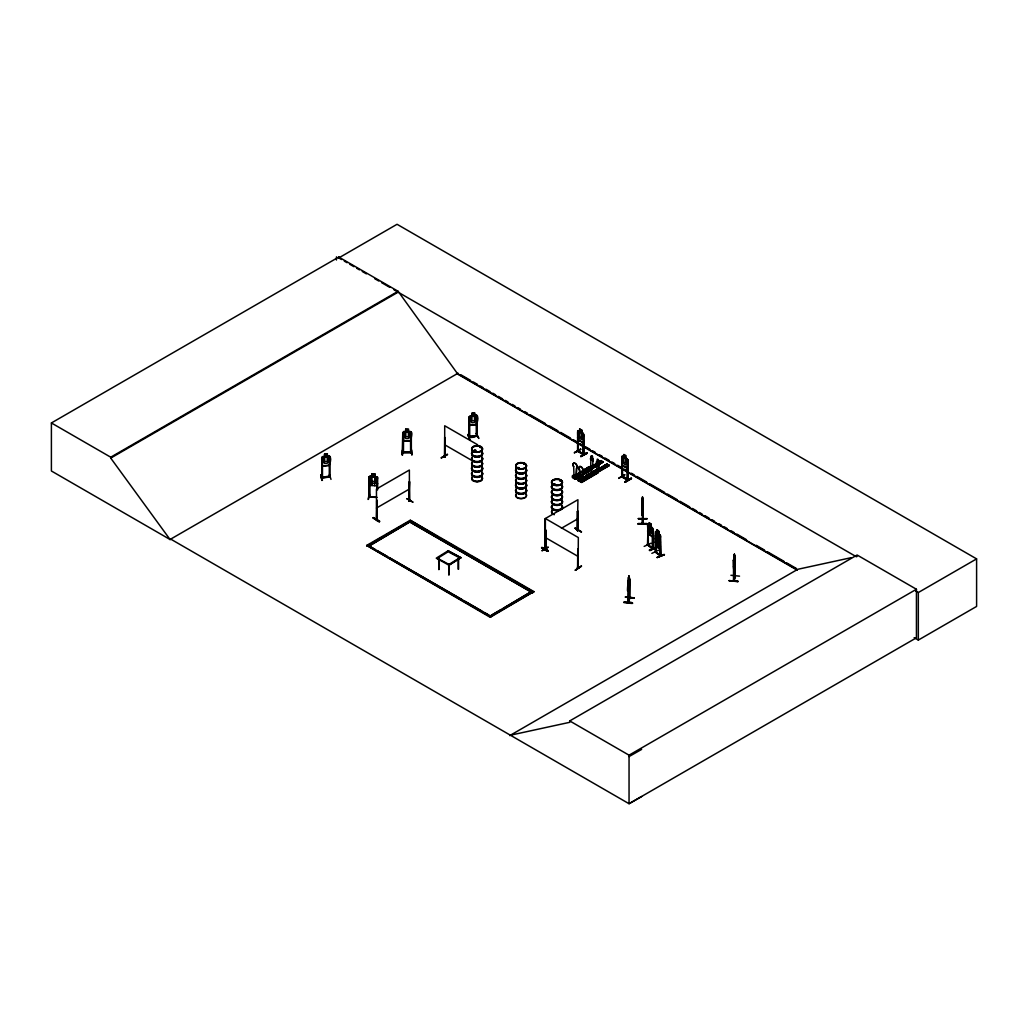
<?xml version="1.0" encoding="UTF-8"?>
<svg xmlns="http://www.w3.org/2000/svg" width="1028" height="1028" viewBox="0 0 1028 1028"><rect width="100%" height="100%" fill="white"/><g stroke="black" fill="none" stroke-linecap="round" stroke-linejoin="round"><path stroke-width="1.5" d="M642.436 506.277L642.487 511.469L642.487 504.748M642.269 512.908L642.474 509.117L642.41 515.593L642.423 501.754M642.834 523.419L642.796 504.35L642.423 506.11C642.397 485.01 642.23 514.989 642.32 509.978M642.307 508.552L642.32 504.748M638.259 524.113C665.527 523.419 619.627 524.447 646.997 523.843M638.259 523.509L646.997 523.522M642.397 508.796L642.461 503.746M642.282 512.766L642.371 509.117M642.436 506.393L642.41 507.973M642.461 509.965L642.346 511.597M642.397 502.576L642.564 498.169M642.32 515.593L642.41 513.255M638.362 518.665L647.1 518.857L638.375 518.497M642.397 502.075L642.551 496.948L642.461 499.377M642.487 502.075L642.423 500.944M642.821 523.111L642.783 523.817L642.577 518.832L642.436 523.419M642.821 522.687L642.821 523.38M642.885 499.865L642.924 519.281M576.078 477.21L576.502 468.293A2.917 1.696 59.5 0 0 576.502 464.939A2.917 1.696 59.5 0 0 573.56 463.268A2.917 1.696 59.5 0 0 573.56 466.635L573.688 466.558A2.917 1.696 59.5 0 1 573.688 463.191A2.917 1.696 59.5 0 1 576.631 464.862A2.917 1.696 59.5 0 1 576.631 468.215L576.207 477.146C575.564 473.754 568.291 477.365 575.77 479.151M581.951 480.616L582.503 471.608A2.917 1.696 59.5 0 0 582.503 468.254A2.917 1.696 59.5 0 0 579.561 466.584A2.917 1.696 59.5 0 0 579.561 469.95L580.139 479.549M592.552 467.29L592.925 461.289A1.94 1.131 59.5 0 0 592.642 458.629L592.552 458.681A1.94 1.131 59.5 0 1 592.848 461.341L592.925 461.289M598.81 464.682L598.514 470.631L598.72 464.733A1.94 1.131 59.5 0 0 598.437 462.073L598.502 460.094M733.439 566.724L733.684 568.574L734.969 561.905M628.583 602.292L628.506 583.21M734.133 555.852L734.288 554.876M734.172 555.737L734.39 554.079L733.928 565.092L733.684 564.038M733.966 579.805C732.527 582.696 736.922 576.631 734.776 576.502M623.829 602.575C630.151 600.236 639.917 605.582 623.893 602.228M632.438 603.397L623.893 602.318M729.276 580.82C756.235 582.799 711.106 578.982 737.898 581.63M628.236 580.859C625.075 609.257 633.235 566.377 628.134 590.303L628.057 588.543M734.377 556.559L734.814 555.313L733.427 560.504L734.377 557.33L733.928 563.228M573.971 475.514L575.115 475.463M579.612 479.356L583.082 481.143L582.837 479.768L582.837 480.757C576.053 479.858 582.593 477.75 580.422 479.266M580.948 479.074L580.036 478.919M596.189 464.502L590.612 467.74L590.098 466.416C594.107 464.784 589.712 471.094 590.971 460.184A1.94 1.131 59.5 0 1 591.164 457.897L591.344 455.789L592.462 456.522M597.666 469.423L597.05 470.169L597.769 469.757M597.551 469.423L596.96 470.117L596.844 463.577M628.545 579.805L628.455 577.453L628.069 602.704L629.894 597.178L629.367 598.283L629.817 578.79M369.206 476.709L369.219 497.192L369.116 476.671L372.046 476.118L370.62 476.851L370.62 481.22L372.046 483.186L374.693 483.366L376.119 481.592L376.119 477.223L374.693 476.349M374.693 485.704L374.809 473.882L371.943 473.741L372.046 485.524M590.496 475.411L588.62 475.129M602.871 467.008L603.68 467.586L603.821 466.776M369.18 477.943L369.964 477.994L369.951 497.218M368.525 499.145L369.54 494.172M369.155 494.455L368.075 499.467M369.219 496.473L369.964 496.961M369.219 497.166L376.762 497.166M376.852 489.752L376.89 478.483L376.89 489.572M377.636 478.701L376.852 478.65M474.319 450.945C476.504 451.176 471.531 451.163 474.345 450.984M474.049 450.945L473.368 450.765M480.41 447.63L480.217 447.257M480.282 447.501L479.973 447.463M480.012 447.103L480.719 447.296M517.932 467.791L517.598 468.113M518.703 467.611L517.611 467.689M517.598 467.419L518.934 468.01M524.755 464.322L523.92 464.296L524.704 464.116M554.683 483.982L553.732 484.432M560.299 480.86L560.35 480.333M559.849 480.5L560.671 480.693M559.849 480.886L560.196 480.269M580.82 478.547L579.741 479.588M591.357 466.211L591.228 465.761M628.545 577.595L629.033 575.834L629.007 578.301M628.545 578.379L628.84 577.389M628.147 580.897L629.354 577.055L629.367 598.283M628.468 584.958L628.918 579.072L628.481 602.639M628.532 602.254L628.108 601.547M628.442 602.639L629.843 597.872M634.07 597.872L625.384 596.921L634.07 597.898M733.928 558.859L733.838 580.936L733.684 559.669L734.48 554.092M734.159 556.726L734.159 555.673M735.277 557.06L735.174 576.515L734.866 555.621L735.174 576.567M730.908 575.282L739.53 576.155M733.606 568.445L734.814 564.745M733.632 580.473L735.123 576.078M733.504 580.165L735.174 575.821M373.036 518.138C384.318 522.931 378.471 523.393 373.382 517.547M373.331 517.611L379.589 521.093L379.255 521.646M379.538 521.466L373.292 517.945M541.576 547.821C548.451 548.335 551.933 555.377 541.923 547.641M541.885 547.307L548.104 550.815M547.795 551.368L541.615 547.77M660.439 541.859L659.835 543.812L660.361 541.885M660.336 540.06L659.886 537.297L655.8 534.2L655.273 542.373M655.273 536.141L655.915 534.277M574.228 475.63C573.817 481.284 575.821 473.086 574.266 475.9M580.666 478.573L580.666 479.151M590.92 467.432C591.575 467.946 592.424 465.478 590.92 466.044L590.83 467.483M596.805 470.824C597.769 469.205 596.317 470.13 597.705 469.719M583.056 442.618L578.289 439.856L577.607 437.221L578.237 439.907L582.992 442.657L583.686 440.639M627.119 468.061L627.864 466.237M627.17 468.164L622.467 465.363L621.786 462.728L622.415 465.414L627.17 468.164L627.928 466.198M580.267 479.382L579.368 478.65L579.368 480.731M321.764 463.872L322.625 466.095L329.23 465.324C330.309 462.651 331.89 457.653 329.178 455.841L322.638 456.599L321.764 457.601L321.803 478.033L322.406 458.706L321.635 458.796L322.471 458.873L322.471 477.891M651.855 553.372L658.922 550.07M651.045 543.234L644.158 546.408M411.316 438.493C409.041 445.085 412.999 433.61 411.406 432.223L408.54 431.4M377.649 483.52L376.659 485.833L369.977 485.383L369.116 482.942M597.229 459.182L597.05 461.289A1.94 1.131 59.5 0 0 596.754 463.628M618.715 478.418L624.895 474.859M542.09 550.841L548.232 547.243M468.884 436.656L469.822 436.72M477.326 436.206L468.819 437.157L469.745 437.054M477.21 435.551C476.941 435.011 474.679 438.146 468.909 437.375L468.896 418.152L469.732 418.216L468.896 418.152M467.753 434.728L469.809 439.624M467.753 434.459L469.873 439.714M322.445 480.384L320.697 475.052L322.008 480.384M444.52 456.522L444.7 437.311L445.317 456.689L444.43 456.496L445.111 456.817L445.252 437.632M445.317 456.625L444.636 456.303M545.123 548.579L546.009 548.772L545.315 548.387M577.492 567.893L577.89 567.109L578.391 568.163L577.492 567.893L578.173 568.291L578.327 537.554L545.38 518.536L545.303 549.415M578.391 567.469L577.466 567.238M403.554 451.806C401.267 451.819 404.904 451.408 403.451 452.718L403.554 433.482L402.758 433.482L402.179 455.108L402.603 449.968M402.603 455.006L402.552 450.007M583.159 454.556L583.467 453.682M577.839 451.151L583.955 454.659L583.274 453.644M621.747 476.799L627.928 480.359L627.864 459.901L625.834 457.961L625.911 455.584L623.816 454.453L622.865 461.469L623.88 463.924L625.769 465.016L626.784 463.731L626.784 459.362L625.911 457.923M628.082 480.179L627.517 460.865L627.311 480.076L627.517 465.62M376.441 518.922C377.34 518.202 376.826 519.705 376.698 519.744L376.659 500.726M408.759 500.276C410.763 499.055 407.615 501.69 409.607 500.752L409.375 481.579L408.977 501.086M577.71 530.05L577.71 530.744M629.74 598.219L629.689 579.239M628.416 601.971L629.367 597.795M582.85 472.16L583.429 471.132L584.649 471.865M584.624 471.813L582.747 471.826M518.96 467.804L517.637 468.01M553.963 483.687L553.36 484.458M553.681 484.214L554.49 484.522L554.233 483.931M649.246 522.725L651.071 524.01L651.007 526.375L652.806 528.482L652.806 548.926L647.486 544.956L648.141 524.139C650.531 527.377 648.694 518.922 649.31 525.179L648.437 525.308L648.437 529.677L649.31 532.208L650.93 533.429L651.803 532.221L650.93 524.074M648.038 526.31L648.282 545.2M660.439 556.032L655.273 552.049L655.376 531.643L657.136 532.26L657.008 529.831L658.73 531.168L658.73 533.506L660.49 535.627L660.49 556.071L660.361 535.639M656.108 551.676L655.273 551.355L655.864 551.779M655.363 552.113L656.134 552.332L656.057 542.81M659.899 554.991L660.76 555.249L659.912 555.12M469.822 436.527L469.719 437.247L469.667 418.036M477.262 435.499L468.999 436.656L476.465 435.628M471.826 415.723L469.012 416.893L468.999 437.35M469.128 416.97L469.95 416.006L476.375 415.158M322.522 477.236L321.546 477.827L330.001 476.799M330.001 476.349L322.381 477.018M330.001 477.043L330.168 476.311M402.668 452.5L411.316 452.449M322.663 456.65L321.854 457.614L321.854 463.846M405.674 429.061L405.674 431.452L402.809 432.287L403.696 440.884L410.429 440.832L403.773 440.755M377.173 519.474L377.212 500.405M408.759 500.225L409.44 499.878M409.594 481.708L408.759 500.919L409.607 500.058M544.981 548.541L545.02 549.26M369.193 476.761L370.054 476.028L377.636 477.288L377.636 489.803M369.091 496.948L376.801 497.488M602.935 467.046L603.95 466.969M518.562 467.984L517.521 467.92M553.732 483.764C552.601 486 556.238 482.942 554.696 484.561M627.928 459.914L627.144 458.719L621.786 456.458L621.811 476.902L628.082 480.204M410.609 451.78C412.652 451.755 409.388 451.588 410.609 452.718L410.519 433.482L411.316 433.482M411.29 451.999L402.847 451.999M411.226 452.693L402.758 452.718L402.847 451.755M460.223 557.459L448.992 564.436L448.992 565.233L460.929 557.639L448.131 550.777L436.245 558.165L449.043 565.233M437.594 559.116L437.594 558.32L448.182 551.74L459.58 557.857L459.58 558.654M449.043 565.027L460.929 557.639M576.284 474.692L588.941 467.226L592.321 469.398L575.731 479.164L592.269 469.398L592.064 468.742L588.941 466.982L576.567 474.705M584.2 471.209L589.789 467.984L588.941 467.226M589.969 467.38L601.136 460.737C597.641 461.186 605.492 463.936 600.005 461.238M601.367 461.058L600.982 460.852M591.665 469.064L574.755 478.598M602.819 461.675L591.653 468.331M591.46 468.639L575.282 478.354L572.647 476.863L574.331 474.885M575.551 478.894L575.526 477.506L577.209 476.517L575.282 477.365L575.282 478.354M603.115 462.047L592.295 468.678M595.456 471.12L578.032 480.526L578.276 479.138L579.959 478.149L580.267 479.292M594.647 470.824L598.193 472.79L581.565 482.53L578.301 480.539M578.635 480.873L594.274 472.199L579.047 481.117L578.263 480.384M578.032 480.526L594.814 470.618L595.675 471.377M597.576 469.796L596.934 469.886L599.183 471.145L599.183 470.323L597.898 470.888L598.219 472.083L609.257 465.581L607.008 464.129L595.816 470.76L597.101 469.154M596.536 471.145L607.407 464.36L596.394 470.978M607.407 464.36L595.97 470.644L598.039 471.891M580.55 481.939L581.437 482.286L597.975 472.533L597.332 472.032L580.82 481.952M595.803 470.734L607.008 463.962L608.961 465.44M597.178 472.237L580.627 481.991M597.936 472.135L580.961 482.183L583.082 479.909M597.718 472.546L594.814 470.618M591.164 456.188L591.254 457.845A1.94 1.131 59.5 0 0 590.971 460.184L590.971 460.184M579.869 479.433L579.561 469.95M579.895 473.265L572.557 477.377L572.403 475.746L574.087 474.743L573.752 476.054M598.437 460.364L598.514 462.022M584.457 469.616C593.657 473.664 579.998 470.117 586.14 468.627L589.262 470.644L586.14 468.627M587.258 467.971C596.458 472.006 582.799 468.46 588.941 466.982M590.265 467.175L591.383 465.851M576.695 474.936L589.173 467.65M596.022 463.744L597.139 462.921M598.142 462.33C603.706 464.759 595.765 462.78 599.26 461.675L601.341 462.844M582.645 471.634L589.545 467.573M573.637 477.262L573.637 475.18L574.935 475.72M592.963 465.877L597.152 463.461M580.139 473.677L572.596 477.416M590.522 467.586L601.534 460.968M592.025 468.164L593.31 466.93L593.31 467.753L591.139 466.545M590.368 467.611L592.321 468.704L592.179 467.599L593.31 466.93M576.464 477.981L603.243 462.009M575.282 478.881L592.064 468.974M592.102 469.141L575.089 478.791M579.368 478.65L580.319 481.271L580.473 479.112M582.837 479.768L581.154 481.746L578.52 480.256L580.203 478.277M587.155 474.885C596.356 478.919 582.709 475.373 588.838 473.895L591.961 475.9L588.838 473.895M590.329 473.009C599.53 477.056 585.883 473.51 592.012 472.019L595.135 474.036L592.012 472.019M593.13 471.364C602.331 475.399 588.684 471.852 594.814 470.374M597.255 469.243L595.983 469.809M593.606 471.826L578.443 480.77L595.418 470.965M599.183 470.323L597.898 470.888M597.486 471.685L608.692 465.067M597.679 471.685L609.09 465.144M597.808 471.865L609.231 465.581M581.154 482.273L597.949 472.366M447.591 454.569L441.115 457.961L447.244 454.376M406.754 498.619L412.973 502.165M406.792 498.657L412.665 501.998M376.466 518.87L377.276 518.883M376.441 519.551L376.993 500.276M545.534 529.973L545.752 549.607L545.38 530.088M577.376 511.597L578.147 511.391L577.569 530.782L577.376 511.597L578.147 511.391M545.945 530.409L545.174 530.217M545.238 549.44L544.981 518.742L577.929 499.724L577.312 530.654M545.2 549.44L546.009 548.978M581.257 531.99L574.986 528.148L581.206 531.694M577.582 567.996L577.762 548.785L578.07 568.253M575.307 570.026C593.953 557.986 562.907 578.764 581.347 566.043M170.802 539.147L170.134 539.546L51.4 470.991L51.4 422.958L338.777 257.039L398.106 291.284L457.434 373.575L797.111 569.692M338.777 257.039L338.777 257.925L397.052 224.284L976.6 558.885L976.6 606.43L918.325 640.071L914.162 637.656M51.4 422.958L110.728 457.203L398.106 291.284M641.626 796.546L629.046 803.716L170.725 539.109L170.044 539.494L110.728 458.09L398.106 292.17M170.044 539.494L458.102 373.19M376.441 508.063L409.375 489.045M366.713 545.405L410.288 520.245L533.815 591.563L490.24 617.314L366.713 545.405L490.24 616.723L533.815 591.563M366.713 545.996L370.658 543.722M373.408 542.141L383.007 536.59M385.757 535.01L409.093 521.53L532.62 592.848L409.093 521.53M579.638 428.946L581.732 430.077L581.655 432.454L583.75 434.407L583.75 454.851L577.569 451.292L577.672 430.912L579.766 431.362L579.702 428.907L579.702 431.246M578.199 432.634L577.633 432.313L578.263 451.69L577.839 450.457M581.732 430.077L582.606 438.224L581.591 439.509L579.702 438.416L578.687 435.962L578.687 431.593L579.702 431.4M578.289 430.578L583.043 433.173M583.133 435.474L583.904 435.679L583.133 435.474L583.133 454.569M580.769 449.442L574.254 452.808L580.422 449.249M583.968 454.042L578.263 451.189L583.596 454.106M580.807 456.214L586.962 452.616L580.769 456.573L587.284 453.207M580.859 456.573L587.284 453.194M622.428 455.995L623.945 456.869M622.377 458.141L621.811 457.807L622.441 477.185L622.595 465.941M628.082 461.186L627.311 460.981M627.247 479.472L627.851 480.359M624.985 481.721C644.415 470.901 612.174 489.803 631.166 478.174M624.998 482.055L631.166 478.444M625.281 482.235L631.462 478.675M561.455 528.251L577.929 518.742M491.615 615.142L501.227 609.591M503.964 608.011L531.425 591.563L490.24 615.926M509.734 735.611L797.792 569.294L850.863 557.754M510.402 735.213L569.73 722.311L569.73 720.936L857.108 555.017L916.436 589.262L916.436 637.797L629.046 803.716L629.046 755.182L916.436 589.262M857.108 556.392L856.44 556.79L393.968 289.78M915.575 590.933L918.325 592.526L976.6 558.885M629.046 756.569L641.626 749.399M438.673 558.911L438.879 569.666L439.11 558.911M448.683 564.372L448.902 575.127L449.12 564.372M458.141 569.191L458.141 558.564M369.27 496.241L370.029 496.293M582.992 471.479L584.367 471.479M603.963 467.354L602.948 467.29M590.252 475.463C586.217 476.324 591.794 472.919 589.828 475.81M473.587 450.547L474.782 450.547M473.818 450.688L474.55 450.444M648.064 524.164L652.677 528.508L652.729 548.926M647.511 524.588L648.128 533.558L652.215 536.642L652.729 534.804M647.589 530.821L648.128 533.558M652.253 548.605L652.51 529.407L653.05 548.823L648.09 544.879M652.986 529.767L652.266 529.51M652.459 547.885L647.923 544.866M649.452 550.019L656.429 546.986L649.747 550.61L656.686 547.526L649.49 550.07M649.452 550.404L656.686 547.564M659.809 537.323L655.838 534.316M655.286 542.334L656.995 544.48L656.918 546.857L658.627 548.181L658.627 545.842M656.918 546.857L658.704 548.155M655.594 532.941L656.057 552.319M655.299 537.952L655.825 540.689L659.912 543.786M660.413 535.652L655.864 531.36M660.349 556.007L660.207 536.539L660.76 555.942L655.594 551.959M660.683 536.912L659.963 536.642M655.864 551.972L660.439 555.338M664.409 554.734L657.098 557.523L664.409 554.696M591.01 466.352L591.665 466.044M469.655 437.273L469.745 436.36M476.517 436.078L477.108 435.988M477.198 436.219L477.275 415.762M597.962 464.155L596.985 463.705M583.943 472.417L584.521 471.389M524.036 464.026L524.486 463.872M321.7 477.056L329.153 476.439M409.44 500.572L409.375 470.027L376.441 489.045L376.595 519.782M445.06 456.136L444.713 455.597M583.274 454.337L583.339 441.693M621.966 476.671L621.927 456.483M627.453 479.151C630.138 481.502 620.488 473.69 622.274 477.133M471.801 413.333L474.589 412.935L474.512 415.428L475.913 416.006L475.913 420.375L474.512 422.444L471.916 422.804L470.528 421.133L470.528 416.764L471.916 415.787L471.801 413.333L474.615 412.986M469.038 423.215L469.899 425.425L476.439 424.513C477.455 421.878 479.138 416.905 476.388 415.029L474.615 415.338M476.439 417.098L477.275 417.162L476.439 417.098L476.529 436.335L476.517 417.265M476.349 424.397L469.95 425.284L469.115 423.138M476.311 433.623L478.83 438.468L476.349 433.238M657.059 532.298L656.211 532.414L657.059 543.671L658.652 544.904L659.501 534.984L658.652 531.193L657.085 529.805M411.354 452.705L411.316 432.261L410.352 431.477L403.721 431.452M324.552 454.042L327.379 453.772L327.289 456.201L328.69 456.817L328.69 461.174L327.289 463.217L324.668 463.525L323.267 461.816L323.267 457.447L324.668 456.496L324.578 454.093L324.552 456.381M329.243 457.91L330.078 457.987L329.243 457.91L329.32 477.146L330.014 477.069L330.078 456.599L329.166 455.982M329.23 465.324L322.625 466.095M329.41 476.452L330.014 476.375M330.078 477.005L321.635 478.02M331.003 479.382L329.397 474.383M445.047 456.779L444.828 455.648M578.16 450.958L577.569 450.598L578.379 450.778M577.954 451.215L577.852 432.184M578.16 451.652L578.417 438.84M402.758 433.649L403.554 433.649M410.519 433.649L411.316 433.649M411.47 449.699L411.894 455.108L411.47 449.968M647.113 518.575L638.362 518.806M648.09 544.673L647.499 544.236L647.55 544.994M647.794 544.866L652.986 548.785M372.046 473.831L374.693 474.011M372.046 476.941L374.693 477.12M372.046 481.31L374.693 481.489M583.698 472.237L583.004 472.083M589.571 475.63L588.594 475.077M578.88 480.847L595.199 471.132M733.517 566.801L733.439 560.491M729.34 580.576L737.975 581.398M625.384 597.191L634.006 598.052M597.268 469.937L596.703 469.488L596.703 470.875M444.713 456.291L444.7 425.759L477.634 444.777M577.89 567.803L577.762 548.785M583.673 454.864L583.686 434.394L582.966 433.212M591.678 455.712L592.359 456.291M330.104 476.131L330.014 476.838M329.307 476.414L329.41 477.146M660.297 554.889L659.989 555.724M460.929 557.844L448.131 550.777M437.594 558.32L448.992 564.436M601.136 460.57L603.359 462.189M596.022 463.577L598.103 464.759M590.83 466.095L593.143 467.496L593.143 466.84M596.137 470.567L597.898 471.556M582.323 472.07L584.405 473.497L582.323 472.327M573.495 475.257L574.356 475.823M573.688 466.558L573.997 476.041L577.209 477.75L577.209 476.517M447.283 454.337L441.462 457.756M574.986 528.148L581.552 531.887M547.937 547.14L542.141 550.533M541.833 547.641L548.142 551.188M338.777 257.925L341.54 259.519M344.303 261.112L347.066 262.705M349.816 264.299L353.953 266.689M356.716 268.282L359.479 269.876M362.241 271.469L366.379 273.859M374.655 278.639L378.792 281.029M381.555 282.623L389.83 287.39M460.878 374.783L470.58 380.386M473.355 381.992L477.519 384.395M480.282 385.988L483.057 387.595M485.833 389.188L489.996 391.591M492.772 393.197L495.535 394.803M498.31 396.397L502.474 398.8M505.249 400.406L508.012 401.999M512.175 404.402L514.951 406.009M517.726 407.602L520.489 409.208M524.653 411.611L527.428 413.205M530.204 414.811L545.457 423.613M549.607 426.016L557.934 430.822M560.697 432.415L570.411 438.018M573.174 439.624L577.338 442.027M580.113 443.621L582.889 445.227M585.664 446.833L589.815 449.223M592.591 450.829L595.366 452.436M599.517 454.826L602.292 456.432M605.068 458.038L609.231 460.441M612.007 462.035L614.77 463.641M617.545 465.234L621.709 467.637M624.484 469.243L627.247 470.837M631.41 473.24L634.186 474.846M636.962 476.439L646.663 482.042M649.439 483.648L664.692 492.451M667.455 494.057L677.169 499.659M679.932 501.253L689.647 506.868M692.409 508.462L696.573 510.865M699.348 512.471L702.124 514.064M704.9 515.67L709.05 518.073M711.826 519.667L714.601 521.273M718.752 523.676L721.527 525.269M724.303 526.876L727.079 528.469M731.242 530.872L734.005 532.478M736.78 534.072L746.482 539.687M756.197 545.29L764.511 550.083M767.286 551.689L783.927 561.288M786.69 562.894L796.404 568.497M456.522 373.447L797.317 570.206M624.6 474.756L618.766 478.123M622.66 476.568L627.774 479.613M444.7 444.777L472.148 460.634M545.38 537.554L578.327 556.572M436.669 536.063L410.288 520.245M439.444 537.67L456.098 547.281M458.873 548.888L468.588 554.49M471.364 556.097L533.815 592.154M370.697 546.909L374.86 549.312M377.636 550.918L387.35 556.521M390.126 558.127L462.292 599.799M465.067 601.393L481.734 611.017M484.509 612.624L488.673 615.027M569.73 720.936L629.046 755.182M476.414 415.081L477.39 415.775M648.167 533.506L652.176 536.539M655.915 543.568L660.413 546.305L658.575 545.727M377.546 477.313L374.693 476.272L374.809 473.882M597.923 459.31L598.412 460.146M580.152 479.292L579.959 478.149M578.211 529.69L577.582 530.744L577.582 511.726M321.841 463.795L322.702 466.005M369.206 482.942L370.054 485.255M321.957 480.436L320.71 475.039M628.224 585.78L628.468 586.834L628.918 575.95M628.005 602.588L628.005 601.894M642.397 506.945L642.423 507.986M642.436 504.555L642.461 505.596M642.436 502.666L642.371 501.073M642.487 511.469L642.474 509.644L642.397 511.469M918.325 592.526L918.325 640.071M733.529 560.491L733.517 580.961M658.627 548.181L659.501 541.203L658.652 534.316L657.059 533.069L657.059 537.438L656.198 538.633L656.995 546.819M655.594 542.45L655.684 552.421M648.27 532.543L648.334 545.264M647.794 525.835L647.91 545.315M642.449 496.948L642.474 523.869M642.397 522.725L642.384 523.766M627.8 459.94L627.8 466.185M605.106 467.483L603.025 466.481M599.016 470.233L599.016 470.888M592.642 456.92L592.552 458.681M580.73 449.056L574.588 452.616M576.965 476.375L576.965 477.365M545.752 530.088L545.804 549.594M491.448 616.62L367.921 545.303M474.499 413.025L474.499 415.363M458.591 558.577L458.591 569.204M336.452 256.859L336.452 260.007M110.728 457.203L110.728 458.09M561.763 490.729A5.525 3.187 0 0 1 556.983 495.509A5.525 3.187 0 0 1 552.203 490.729M561.699 491.05A5.436 3.135 0 0 1 556.983 495.766A5.436 3.135 0 0 1 552.28 491.05M561.712 495.265A5.461 3.148 0 0 1 556.983 499.993A5.461 3.148 0 0 1 552.254 495.265M561.712 495.496A5.461 3.148 0 0 1 556.983 500.212A5.461 3.148 0 0 1 552.254 495.496M561.763 485.473A5.525 3.187 0 0 1 556.983 490.266A5.525 3.187 0 0 1 552.203 485.473M561.699 490.176A5.436 3.135 0 0 1 556.983 494.879A5.436 3.135 0 0 1 552.28 490.176M561.699 485.807A5.436 3.135 0 0 1 556.983 490.51A5.436 3.135 0 0 1 552.28 485.807M561.763 490.459A5.525 3.187 0 0 1 556.983 495.239A5.525 3.187 0 0 1 552.203 490.459M561.763 485.203A5.525 3.187 0 0 1 556.983 489.996A5.525 3.187 0 0 1 552.203 485.203M561.699 484.92A5.448 3.148 0 0 1 556.983 489.636A5.448 3.148 0 0 1 552.267 484.92M561.763 505.686A5.525 3.187 0 0 1 556.983 510.466A5.525 3.187 0 0 1 552.203 505.686M561.699 506.007A5.436 3.135 0 0 1 561.699 509.156M560.825 509.798A5.436 3.135 0 0 1 553.668 510.068A5.436 3.135 0 0 1 552.28 506.007M554.259 514.398A5.436 3.135 0 0 1 552.28 510.106M561.686 495.946A5.423 3.135 0 0 1 556.983 500.649A5.423 3.135 0 0 1 552.28 495.946M554.259 514.707A5.448 3.148 0 0 1 552.267 510.415M561.712 495.663A5.461 3.148 0 0 1 556.983 500.392A5.461 3.148 0 0 1 552.254 495.663M561.763 500.43A5.525 3.187 0 0 1 556.983 505.223A5.525 3.187 0 0 1 552.203 500.43M561.699 505.133A5.436 3.135 0 0 1 556.983 509.837A5.436 3.135 0 0 1 552.28 505.133M561.699 500.764A5.436 3.135 0 0 1 556.983 505.468A5.436 3.135 0 0 1 552.28 500.764M561.763 505.416A5.525 3.187 0 0 1 556.983 510.196A5.525 3.187 0 0 1 552.203 505.416M561.763 500.161A5.525 3.187 0 0 1 556.983 504.954A5.525 3.187 0 0 1 552.203 500.161M561.699 499.878A5.448 3.148 0 0 1 556.983 504.594A5.448 3.148 0 0 1 552.267 499.878M525.873 474.281A5.525 3.187 0 0 1 521.08 479.061A5.525 3.187 0 0 1 516.3 474.281M525.809 474.615A5.448 3.148 0 0 1 521.08 479.331A5.448 3.148 0 0 1 516.364 474.615M525.809 478.817A5.461 3.148 0 0 1 521.08 483.546A5.461 3.148 0 0 1 516.352 478.817M525.809 478.984A5.448 3.148 0 0 1 521.08 483.713A5.448 3.148 0 0 1 516.364 478.984M525.873 469.038A5.525 3.187 0 0 1 521.08 473.818A5.525 3.187 0 0 1 516.3 469.038M525.809 473.728A5.448 3.148 0 0 1 521.08 478.444A5.448 3.148 0 0 1 516.364 473.728M525.796 469.359A5.436 3.135 0 0 1 521.08 474.075A5.436 3.135 0 0 1 516.377 469.359M525.873 474.011A5.525 3.187 0 0 1 521.08 478.791A5.525 3.187 0 0 1 516.3 474.011M525.873 468.768A5.525 3.187 0 0 1 521.08 473.548A5.525 3.187 0 0 1 516.3 468.768M525.796 468.485A5.436 3.135 0 0 1 521.08 473.188A5.436 3.135 0 0 1 516.377 468.485M525.873 489.238A5.525 3.187 0 0 1 521.08 494.018A5.525 3.187 0 0 1 516.3 489.238M525.809 489.572A5.448 3.148 0 0 1 521.08 494.288A5.448 3.148 0 0 1 516.364 489.572M525.809 493.774A5.461 3.148 0 0 1 521.08 498.503A5.461 3.148 0 0 1 516.352 493.774M525.796 479.485A5.436 3.135 0 0 1 521.08 484.201A5.436 3.135 0 0 1 516.377 479.485M525.809 493.941A5.448 3.148 0 0 1 521.08 498.67A5.448 3.148 0 0 1 516.364 493.941M525.809 479.228A5.461 3.148 0 0 1 521.08 483.944A5.461 3.148 0 0 1 516.352 479.228M525.873 483.995A5.525 3.187 0 0 1 521.08 488.775A5.525 3.187 0 0 1 516.3 483.995M525.796 488.685A5.436 3.135 0 0 1 521.08 493.401A5.436 3.135 0 0 1 516.377 488.685M525.796 484.316A5.436 3.135 0 0 1 521.08 489.032A5.436 3.135 0 0 1 516.377 484.316M525.873 488.968A5.525 3.187 0 0 1 521.08 493.748A5.525 3.187 0 0 1 516.3 488.968M525.873 483.725A5.525 3.187 0 0 1 521.08 488.506A5.525 3.187 0 0 1 516.3 483.725M525.809 483.443A5.448 3.148 0 0 1 521.08 488.159A5.448 3.148 0 0 1 516.364 483.443M579.445 470.027A2.917 1.696 59.5 0 1 579.445 466.661A2.917 1.696 59.5 0 1 582.388 468.331A2.917 1.696 59.5 0 1 582.388 471.685M481.862 457.396A5.525 3.187 0 0 1 477.069 462.189A5.525 3.187 0 0 1 472.289 457.396M481.785 457.73A5.436 3.135 0 0 1 477.069 462.433A5.436 3.135 0 0 1 472.366 457.73M481.785 461.829A5.436 3.135 0 0 1 477.069 466.532A5.436 3.135 0 0 1 472.366 461.829M481.785 462.137A5.436 3.135 0 0 1 477.069 466.84A5.436 3.135 0 0 1 472.366 462.137M473.214 451.176A5.461 3.148 0 0 0 482.35 449.763A5.461 3.148 0 0 0 475.656 445.908A5.461 3.148 0 0 0 473.214 451.176A5.525 3.187 0 0 1 475.643 450.392M481.862 452.153A5.525 3.187 0 0 1 477.069 456.933A5.525 3.187 0 0 1 472.289 452.153M473.163 451.498A5.525 3.187 0 0 1 475.643 450.662M481.798 456.843A5.448 3.148 0 0 1 477.069 461.559A5.448 3.148 0 0 1 472.353 456.843M481.785 452.487A5.436 3.135 0 0 1 477.069 457.19A5.436 3.135 0 0 1 472.366 452.487M473.227 451.832A5.436 3.135 0 0 1 475.668 451.022M481.862 457.126A5.525 3.187 0 0 1 477.069 461.919A5.525 3.187 0 0 1 472.289 457.126M481.862 451.883A5.525 3.187 0 0 1 477.069 456.663A5.525 3.187 0 0 1 472.289 451.883M481.798 451.6A5.448 3.148 0 0 1 477.069 456.316A5.448 3.148 0 0 1 472.353 451.6M473.227 450.945A5.448 3.148 0 0 1 475.668 450.135M481.862 472.353A5.525 3.187 0 0 1 477.069 477.146A5.525 3.187 0 0 1 472.289 472.353M481.798 472.687A5.448 3.148 0 0 1 477.069 477.403A5.448 3.148 0 0 1 472.353 472.687M481.772 476.774A5.423 3.135 0 0 1 477.069 481.477A5.461 3.148 0 0 1 472.353 476.889M472.379 476.774A5.423 3.135 0 0 0 477.069 481.477A5.461 3.148 0 0 0 481.798 476.889M481.772 462.6A5.423 3.135 0 0 1 477.069 467.303A5.423 3.135 0 0 1 472.379 462.6M481.785 477.095A5.436 3.135 0 0 1 477.069 481.798A5.436 3.135 0 0 1 472.366 477.095M481.798 462.33A5.461 3.148 0 0 1 477.069 467.059A5.461 3.148 0 0 1 472.353 462.33M481.862 467.11A5.525 3.187 0 0 1 477.069 471.891A5.525 3.187 0 0 1 472.289 467.11M481.798 471.801A5.448 3.148 0 0 1 477.069 476.517A5.448 3.148 0 0 1 472.353 471.801M481.798 467.432A5.448 3.148 0 0 1 477.069 472.16A5.448 3.148 0 0 1 472.353 467.432M481.862 472.083A5.525 3.187 0 0 1 477.069 476.876A5.525 3.187 0 0 1 472.289 472.083M481.862 466.84A5.525 3.187 0 0 1 477.069 471.621A5.525 3.187 0 0 1 472.289 466.84M481.798 466.558A5.448 3.148 0 0 1 477.069 471.274A5.448 3.148 0 0 1 472.353 466.558M642.397 502.011L642.474 503.424L642.397 502.011M656.262 537.734L657.406 541.383C655.234 542.488 657.072 545.2 657.766 542.219L659.179 545.444L658.1 541.949L659.218 540.021L658.64 539.649L657.74 541.152L656.352 537.747M409.876 436.682L408.45 438.545L405.777 438.545L404.338 436.682L404.338 432.313L405.777 431.529L405.777 429.139L408.54 429.061L408.45 431.529L409.876 432.313L409.876 436.682M410.288 521.633L369.116 545.996L410.288 521.633M664.152 554.452L657.149 557.497L664.165 554.49M474.049 413.539L472.379 413.77L472.379 414.554L474.049 414.323L474.049 413.539M474.512 416.199L471.916 416.571L471.916 420.94L474.512 420.568L474.512 416.199M326.814 454.299L325.131 454.492L325.131 455.275L326.814 455.083L326.814 454.299M327.289 456.972L324.668 457.28L324.668 461.649L327.289 461.341L327.289 456.972M407.975 429.575L406.253 429.575L406.253 430.359L407.975 430.359L407.975 429.575M408.45 432.313L405.777 432.313L405.777 436.682L408.45 436.682L408.45 432.313M374.218 474.371L372.521 474.255L372.521 475.026L374.218 475.142L374.218 474.371M607.972 465.8L605.89 464.63L607.972 465.8M607.227 466.237L605.145 465.067L607.227 466.237M606.096 466.905L604.014 465.723L606.096 466.905M603.989 468.151L601.907 466.969L603.989 468.151M586.088 472.263L582.966 470.503L586.088 472.263M581.257 430.346L580.036 429.64L581.257 431.13L581.257 430.346M625.435 455.854L624.214 455.147L625.435 456.625L625.435 455.854M581.591 433.263L579.702 432.171L579.702 436.54L581.591 437.632L581.591 433.263M625.769 458.771L623.88 457.678L623.88 462.047L625.769 463.14L625.769 458.771M650.647 524.241L649.593 523.458L650.647 525.025L650.647 524.241M650.93 527.197L649.31 525.963L649.31 530.332L650.93 531.553L650.93 527.197M658.652 538.672L657.059 537.426L658.652 538.685M658.652 540.535L657.059 539.302L658.652 540.561M658.37 546.639L657.342 545.842L658.37 547.423L658.37 546.639M658.37 531.36L657.342 530.564L658.37 532.144L658.37 531.36M554.259 484.843A5.461 3.148 0 0 0 562.444 482.106A5.461 3.148 0 0 0 554.259 479.382A5.461 3.148 0 0 0 554.259 484.843M554.272 485.267A5.423 3.135 0 0 0 562.406 482.556A5.423 3.135 0 0 0 554.272 479.845A5.423 3.135 0 0 0 554.272 485.267M554.259 484.998A5.461 3.148 0 0 0 562.444 482.26A5.461 3.148 0 0 0 554.259 479.536A5.461 3.148 0 0 0 554.259 484.998M518.356 468.395A5.448 3.148 0 0 0 526.529 465.671A5.448 3.148 0 0 0 518.356 462.947A5.448 3.148 0 0 0 518.356 468.395M518.369 468.819A5.436 3.135 0 0 0 526.516 466.095A5.436 3.135 0 0 0 518.369 463.384A5.436 3.135 0 0 0 518.369 468.819M518.356 468.575A5.461 3.148 0 0 0 526.542 465.838A5.461 3.148 0 0 0 518.356 463.114A5.461 3.148 0 0 0 518.356 468.575M474.345 451.485A5.448 3.148 0 0 0 482.517 448.761A5.448 3.148 0 0 0 474.345 446.036A5.448 3.148 0 0 0 474.345 451.485M474.358 451.922A5.423 3.135 0 0 0 482.505 449.21A5.423 3.135 0 0 0 474.358 446.499A5.423 3.135 0 0 0 474.358 451.922"/></g></svg>
